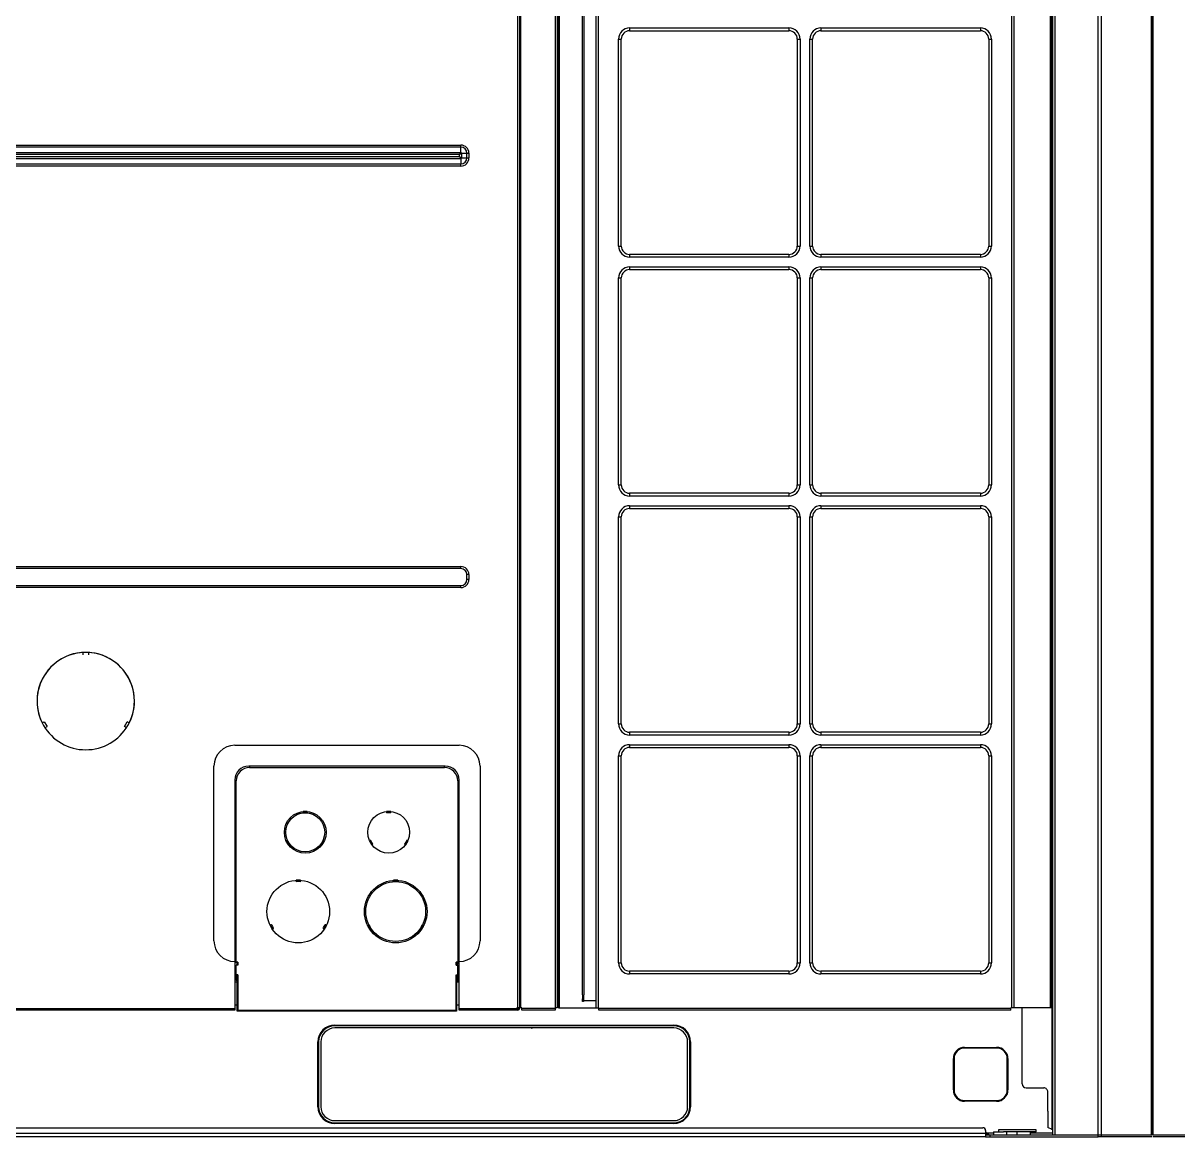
# Model space of a CAD drawing. Header units: millimetres. Extents: x 10547 to 11305, y 9897 to 10391.
# Drawn here: x 11004.69 to 11010.87, y 10150.14 to 10156.11 of the extents above; entities that cross this region are included whole.
import ezdxf

# ---------------------------------------------------------------- set-up
doc = ezdxf.new("R2010")
doc.units = ezdxf.units.MM
doc.layers.add('EHP', color=1, linetype='Continuous')
doc.layers.add('LG-AIRCON', color=240, linetype='Continuous')

# ---------------------------------------------------------------- blocks, each defined once
blk = doc.blocks.new('NEWUXC-1')
at = {"layer": 'LG-AIRCON', "color": 0}
for p, q in [((363.7, 92.7), (363.7, 1724.59)), ((365, 1724.59), (365, 92.7)), ((365.5, 1724.59), (365.5, 92.7)), ((390.7, 92.7), (390.7, 1724.59)), ((393, 92.7), (393, 1724.6)), ((393.5, 1724.6), (393.5, 92.7)), ((420, 92.7), (420, 1724.6)), ((421.3, 1724.6), (421.3, 92.7)), ((718.7, 92.7), (718.7, 1724.6)), ((720, 1724.6), (720, 92.7)), ((746.5, 92.7), (746.5, 1724.6)), ((747, 1724.6), (747, 92.7)), ((748, 1.61), (748, 1724.6)), ((749.5, 1724.6), (749.5, 1.61)), ((392, 1660.27), (392, 92.7)), ((410.05, 102.25), (410.05, 1483.75)), ((411.05, 1483.75), (411.05, 102.25)), ((747.5, 293.2), (747.5, 1432.2)), ((444, 797.2), (558.5, 797.2)), ((444, 797.2), (444, 795.2)), ((558.5, 797.2), (558.5, 795.2)), ((581.5, 797.2), (696, 797.2)), ((581.5, 797.2), (581.5, 795.2)), ((696, 797.2), (696, 795.2)), ((436, 640.4), (436, 789.2)), ((436, 789.2), (438, 789.2)), ((438, 640.4), (438, 789.2)), ((444, 795.2), (558.5, 795.2)), ((564.5, 789.2), (566.5, 789.2)), ((564.5, 789.2), (564.5, 640.4)), ((566.5, 789.2), (566.5, 640.4)), ((573.5, 640.4), (573.5, 789.2)), ((573.5, 789.2), (575.5, 789.2)), ((575.5, 640.4), (575.5, 789.2)), ((581.5, 795.2), (696, 795.2)), ((702, 789.2), (704, 789.2)), ((702, 789.2), (702, 640.4)), ((704, 789.2), (704, 640.4)), ((-322.75, 713), (322.75, 713)), ((322.75, 711.5), (-322.75, 711.5)), ((-322.75, 707.7), (322.75, 707.7)), ((321.75, 706.2), (-321.75, 706.2)), ((321.75, 704.7), (321.75, 706.2)), ((322.75, 711.5), (322.75, 713)), ((322.75, 707.7), (322.75, 711.5)), ((323.25, 707.2), (327.05, 707.2)), ((323.25, 707.2), (323.25, 703.7)), ((327.05, 707.2), (328.55, 707.2)), ((327.05, 703.7), (327.05, 707.2)), ((328.55, 707.2), (328.55, 703.7)), ((322.75, 703.2), (-322.75, 703.2)), ((-322.75, 699.4), (322.75, 699.4)), ((322.75, 697.9), (-322.75, 697.9)), ((-321.75, 704.7), (321.75, 704.7)), ((322.75, 703.2), (322.75, 699.4)), ((322.75, 697.9), (322.75, 699.4)), ((323.25, 703.7), (327.05, 703.7)), ((327.05, 703.7), (328.55, 703.7)), ((436, 640.4), (438, 640.4)), ((564.5, 640.4), (566.5, 640.4)), ((573.5, 640.4), (575.5, 640.4)), ((702, 640.4), (704, 640.4)), ((558.5, 634.4), (444, 634.4)), ((444, 634.4), (444, 632.4)), ((558.5, 632.4), (444, 632.4)), ((558.5, 634.4), (558.5, 632.4)), ((696, 634.4), (581.5, 634.4)), ((581.5, 634.4), (581.5, 632.4)), ((696, 632.4), (581.5, 632.4)), ((696, 634.4), (696, 632.4)), ((444, 625.45), (558.5, 625.45)), ((444, 625.45), (444, 623.45)), ((444, 623.45), (558.5, 623.45)), ((558.5, 625.45), (558.5, 623.45)), ((581.5, 625.45), (696, 625.45)), ((581.5, 625.45), (581.5, 623.45)), ((581.5, 623.45), (696, 623.45)), ((696, 625.45), (696, 623.45)), ((436, 468.65), (436, 617.45)), ((436, 617.45), (438, 617.45)), ((438, 468.65), (438, 617.45)), ((564.5, 617.45), (566.5, 617.45)), ((564.5, 617.45), (564.5, 468.65)), ((566.5, 617.45), (566.5, 468.65)), ((573.5, 468.65), (573.5, 617.45)), ((573.5, 617.45), (575.5, 617.45)), ((575.5, 468.65), (575.5, 617.45)), ((702, 617.45), (704, 617.45)), ((702, 617.45), (702, 468.65)), ((704, 617.45), (704, 468.65)), ((436, 468.65), (438, 468.65)), ((564.5, 468.65), (566.5, 468.65)), ((573.5, 468.65), (575.5, 468.65)), ((702, 468.65), (704, 468.65)), ((444, 462.65), (444, 460.65)), ((558.5, 462.65), (444, 462.65)), ((558.5, 460.65), (444, 460.65)), ((558.5, 462.65), (558.5, 460.65)), ((581.5, 462.65), (581.5, 460.65)), ((696, 462.65), (581.5, 462.65)), ((696, 460.65), (581.5, 460.65)), ((696, 462.65), (696, 460.65)), ((444, 453.7), (558.5, 453.7)), ((444, 453.7), (444, 451.7)), ((444, 451.7), (558.5, 451.7)), ((558.5, 453.7), (558.5, 451.7)), ((581.5, 453.7), (696, 453.7)), ((581.5, 453.7), (581.5, 451.7)), ((581.5, 451.7), (696, 451.7)), ((696, 453.7), (696, 451.7)), ((436, 296.9), (436, 445.7)), ((436, 445.7), (438, 445.7)), ((438, 296.9), (438, 445.7)), ((564.5, 445.7), (566.5, 445.7)), ((564.5, 445.7), (564.5, 296.9)), ((566.5, 445.7), (566.5, 296.9)), ((573.5, 296.9), (573.5, 445.7)), ((573.5, 445.7), (575.5, 445.7)), ((575.5, 296.9), (575.5, 445.7)), ((702, 445.7), (704, 445.7)), ((702, 445.7), (702, 296.9)), ((704, 445.7), (704, 296.9)), ((-322.75, 410), (322.75, 410)), ((322.75, 408.5), (-322.75, 408.5)), ((322.75, 408.5), (322.75, 410)), ((393, 412.2), (392, 412.2)), ((328.55, 404.2), (327.05, 404.2)), ((327.05, 400.7), (327.05, 404.2)), ((328.55, 400.7), (327.05, 400.7)), ((328.55, 404.2), (328.55, 400.7)), ((-322.75, 396.4), (322.75, 396.4)), ((322.75, 394.9), (-322.75, 394.9)), ((322.75, 394.9), (322.75, 396.4)), ((392, 381.2), (393, 381.2)), ((51.25, 348.3), (51.25, 348.7)), ((55.25, 348.3), (55.25, 348.7)), ((51.25, 348.3), (51.25, 346.48)), ((55.25, 348.3), (51.25, 348.3)), ((55.25, 348.24), (55.25, 346.48)), ((21.99, 297.56), (23.44, 298.4)), ((23.44, 298.4), (25.44, 294.93)), ((23.99, 294.1), (25.44, 294.93)), ((81.06, 294.93), (83.06, 298.4)), ((82.51, 294.1), (81.06, 294.93)), ((84.51, 297.56), (83.06, 298.4)), ((393, 293.2), (392, 293.2)), ((436, 296.9), (438, 296.9)), ((444, 290.9), (444, 288.9)), ((558.5, 290.9), (444, 290.9)), ((558.5, 290.9), (558.5, 288.9)), ((564.5, 296.9), (566.5, 296.9)), ((573.5, 296.9), (575.5, 296.9)), ((581.5, 290.9), (581.5, 288.9)), ((696, 290.9), (581.5, 290.9)), ((696, 290.9), (696, 288.9)), ((702, 296.9), (704, 296.9)), ((747, 293.2), (747.5, 293.2)), ((748, 293.2), (747.5, 293.2)), ((747.5, 262.19), (747.5, 293.2)), ((558.5, 288.9), (444, 288.9)), ((696, 288.9), (581.5, 288.9)), ((160.35, 281.5), (321.55, 281.5)), ((436, 125.15), (436, 273.95)), ((436, 273.95), (438, 273.95)), ((438, 125.15), (438, 273.95)), ((444, 281.95), (558.5, 281.95)), ((444, 281.95), (444, 279.95)), ((444, 279.95), (558.5, 279.95)), ((558.5, 281.95), (558.5, 279.95)), ((564.5, 273.95), (566.5, 273.95)), ((564.5, 273.95), (564.5, 125.15)), ((566.5, 273.95), (566.5, 125.15)), ((573.5, 125.15), (573.5, 273.95)), ((573.5, 273.95), (575.5, 273.95)), ((575.5, 125.15), (575.5, 273.95)), ((581.5, 281.95), (696, 281.95)), ((581.5, 281.95), (581.5, 279.95)), ((581.5, 279.95), (696, 279.95)), ((696, 281.95), (696, 279.95)), ((702, 273.95), (704, 273.95)), ((702, 273.95), (702, 125.15)), ((704, 273.95), (704, 125.15)), ((145.35, 141), (145.35, 266.5)), ((311.55, 266.5), (170.35, 266.5)), ((170.95, 266.5), (170.95, 265.5)), ((170.95, 265.5), (310.95, 265.5)), ((310.95, 265.5), (310.95, 266.5)), ((336.55, 266.5), (336.55, 141)), ((392, 262.2), (393, 262.2)), ((747.5, 262.2), (747, 262.2)), ((747.5, 5.22), (747.5, 262.2)), ((747.5, 262.2), (748, 262.2)), ((160.35, 256.5), (160.35, 126)), ((161.35, 255.9), (160.35, 255.9)), ((161.35, 125.5), (161.35, 255.9)), ((320.55, 255.9), (320.55, 125.5)), ((321.55, 255.9), (320.55, 255.9)), ((321.55, 126), (321.55, 256.5)), ((209.45, 232.92), (209.45, 233.92)), ((272.45, 232.92), (272.45, 233.92)), ((197.17, 212.66), (197.31, 212.74)), ((198.83, 210.16), (198.67, 210.06)), ((223.22, 210.06), (223.06, 210.16)), ((224.58, 212.74), (224.72, 212.66)), ((257.31, 212.74), (257.17, 212.66)), ((258.67, 210.06), (258.83, 210.16)), ((283.06, 210.16), (283.22, 210.06)), ((284.72, 212.66), (284.58, 212.74)), ((207.45, 183.45), (207.45, 184.45)), ((274.45, 183.45), (274.45, 184.45)), ((160.35, 126), (160.35, 92.4)), ((160.35, 125.5), (160.55, 125.5)), ((160.55, 125.5), (161.35, 125.5)), ((162.55, 125.5), (161.35, 125.5)), ((162.15, 123.5), (162.15, 125.5)), ((162.55, 125.5), (162.55, 123.5)), ((319.35, 123.5), (319.35, 125.5)), ((320.55, 125.5), (319.35, 125.5)), ((319.75, 125.5), (319.75, 123.5)), ((319.75, 125.4), (321.55, 125.4)), ((321.35, 125.5), (320.55, 125.5)), ((321.55, 125.5), (321.35, 125.5)), ((321.55, 92.4), (321.55, 126)), ((436, 125.15), (438, 125.15)), ((564.5, 125.15), (566.5, 125.15)), ((573.5, 125.15), (575.5, 125.15)), ((702, 125.15), (704, 125.15)), ((162.55, 123.5), (161.35, 123.5)), ((161.35, 116.5), (161.35, 123.5)), ((162.55, 116.5), (161.35, 116.5)), ((161.35, 114.5), (161.35, 116.5)), ((162.15, 90.5), (162.15, 116.5)), ((162.55, 116.5), (162.55, 91)), ((319.35, 123.5), (320.55, 123.5)), ((319.35, 91), (319.35, 116.5)), ((319.35, 116.5), (320.55, 116.5)), ((319.75, 124.4), (321.55, 124.4)), ((319.75, 116.5), (319.75, 90.5)), ((320.55, 116.5), (320.55, 123.5)), ((320.55, 114.5), (320.55, 116.5)), ((320.55, 116.4), (321.55, 116.4)), ((444, 119.15), (444, 117.15)), ((558.5, 119.15), (444, 119.15)), ((558.5, 117.15), (444, 117.15)), ((558.5, 119.15), (558.5, 117.15)), ((581.5, 119.15), (581.5, 117.15)), ((696, 119.15), (581.5, 119.15)), ((696, 117.15), (581.5, 117.15)), ((696, 119.15), (696, 117.15)), ((160.35, 111.4), (162.15, 111.4)), ((162.15, 114.5), (161.35, 114.5)), ((161.35, 112.5), (161.35, 114.5)), ((162.15, 112.5), (161.35, 112.5)), ((319.75, 114.5), (320.55, 114.5)), ((319.75, 112.5), (320.55, 112.5)), ((319.75, 112.4), (321.55, 112.4)), ((319.75, 111.4), (321.55, 111.4)), ((320.55, 112.5), (320.55, 114.5)), ((410.05, 102.25), (410.05, 99.25)), ((410.85, 102.25), (410.85, 99.25)), ((-160.08, 92.4), (160.35, 92.4)), ((160.34, 95), (162.14, 95)), ((160.35, 92.4), (160.35, 91.1)), ((319.74, 95), (321.54, 95)), ((321.55, 92.4), (363, 92.4)), ((321.55, 91.1), (321.55, 92.4)), ((363.7, 92.7), (363, 92.7)), ((363, 92.7), (363, 92.4)), ((363, 91.1), (363, 92.4)), ((363.4, 91.9), (363.4, 91.1)), ((365, 92.7), (363.7, 92.7)), ((365, 92.4), (365, 92.7)), ((365.5, 92.7), (365, 92.7)), ((366.5, 92.7), (365.5, 92.7)), ((366.5, 92.5), (366.5, 92.7)), ((366.5, 92.5), (390.5, 92.5)), ((366.5, 91.2), (366.5, 92.5)), ((390.5, 92.7), (390.5, 92.5)), ((390.7, 92.7), (390.5, 92.7)), ((390.5, 92.5), (390.5, 91.2)), ((392, 92.7), (390.7, 92.7)), ((392, 95), (393, 95)), ((393, 92.7), (393.5, 92.7)), ((393.5, 92.7), (420, 92.7)), ((410.05, 97.25), (410.05, 99.25)), ((410.05, 99.25), (410.85, 99.25)), ((410.85, 97.25), (410.05, 97.25)), ((410.85, 99.25), (410.85, 97.25)), ((420, 97.75), (410.85, 97.75)), ((420, 92.7), (421.3, 92.7)), ((422, 92.7), (421.3, 92.7)), ((422, 92.7), (422, 92.5)), ((422, 92.5), (718, 92.5)), ((422, 91.2), (422, 92.5)), ((718, 92.7), (718, 92.5)), ((718.7, 92.7), (718, 92.7)), ((718, 91.2), (718, 92.5)), ((720, 92.7), (718.7, 92.7)), ((746.5, 92.7), (720, 92.7)), ((726, 38.24), (726, 92.7)), ((747, 92.7), (746.5, 92.7)), ((160.35, 91.1), (-160.08, 91.1)), ((319.75, 90.5), (162.15, 90.5)), ((162.55, 91), (319.35, 91)), ((363, 91.1), (321.55, 91.1)), ((363.4, 91.1), (363.7, 91.1)), ((390.5, 91.2), (366.5, 91.2)), ((718, 91.2), (422, 91.2)), ((232.2, 80.4), (232.2, 79.9)), ((232.2, 80.4), (475.7, 80.4)), ((475.7, 79.9), (232.2, 79.9)), ((475.7, 78.3), (232.2, 78.3)), ((444.37, 78.18), (444.5, 78.3)), ((475.7, 80.4), (475.7, 79.9)), ((220.1, 68.3), (220.6, 68.3)), ((220.1, 21.7), (220.1, 68.3)), ((220.6, 68.3), (220.6, 21.7)), ((222.2, 68.3), (222.2, 21.7)), ((485.7, 21.7), (485.7, 68.3)), ((487.3, 68.3), (487.8, 68.3)), ((487.3, 21.7), (487.3, 68.3)), ((487.8, 68.3), (487.8, 21.7)), ((684.7, 64.35), (684.7, 63.85)), ((684.7, 64.35), (707.7, 64.35)), ((707.7, 63.85), (684.7, 63.85)), ((707.7, 64.35), (707.7, 63.85)), ((676.6, 56.25), (677.1, 56.25)), ((676.6, 33.75), (676.6, 56.25)), ((677.1, 56.25), (677.1, 33.75)), ((715.3, 56.25), (715.8, 56.25)), ((715.3, 33.75), (715.3, 56.25)), ((715.8, 56.25), (715.8, 33.75)), ((676.6, 33.75), (677.1, 33.75)), ((715.3, 33.75), (715.8, 33.75)), ((729, 35.24), (741.51, 35.24)), ((684.7, 26.15), (684.7, 25.65)), ((684.7, 26.15), (707.7, 26.15)), ((707.7, 25.65), (684.7, 25.65)), ((707.7, 26.15), (707.7, 25.65)), ((744.5, 18.59), (744.51, 32.24)), ((220.1, 21.7), (220.6, 21.7)), ((487.3, 21.7), (487.8, 21.7)), ((744.5, 18.59), (744.5, 6.75)), ((232.2, 11.7), (475.7, 11.7)), ((232.2, 10.1), (232.2, 9.6)), ((232.2, 10.1), (475.7, 10.1)), ((475.7, 9.6), (232.2, 9.6)), ((475.7, 10.1), (475.7, 9.6)), ((-819.12, 1.6), (-782.88, 1.6)), ((-699.76, 2.6), (699.76, 2.6)), ((699.76, 0), (-699.76, 0)), ((-697.76, 6.6), (697.76, 6.6)), ((699.76, 4.6), (699.76, 2.6)), ((699.76, 2.6), (699.76, 0)), ((701.8, 1.89), (699.76, 1.89)), ((699.76, 1.6), (702.76, 1.6)), ((699.76, 0), (702.76, 0)), ((705.5, 2.6), (700.85, 2.6)), ((702.76, 1.6), (780.76, 1.6)), ((702.76, 1.6), (702.76, 0)), ((702.76, 0), (780.76, 0)), ((705.5, 3.6), (705.5, 1.6)), ((705.5, 3.6), (712.62, 3.6)), ((709, 5.1), (709, 3.6)), ((736, 5.1), (709, 5.1)), ((736, 3.6), (712.62, 3.6)), ((715, 1.6), (715, 3.6)), ((722.5, 1.6), (722.5, 3.6)), ((732, 1.6), (732, 3.6)), ((748, 2.6), (732, 2.6)), ((736, 3.6), (736, 5.1)), ((747.5, 5.22), (744.5, 6.75)), ((780.76, 1.6), (782.88, 1.6)), ((780.76, 0), (780.76, 1.6)), ((782.88, 0), (780.76, 0)), ((782.88, 1.6), (819.12, 1.6)), ((782.88, 1.6), (782.88, 0)), ((819.12, 0), (782.88, 0)), ((-782.88, 0), (-819.12, 0))]:
    blk.add_line(p, q, dxfattribs=at)
for points in [[(-820, 1.2), (-820, 35.65), (-820, 70.1), (-820, 104.56), (-820, 139.01), (-820, 173.46), (-820, 207.91), (-820, 242.36), (-820, 276.81), (-820, 311.27), (-820, 345.72), (-820, 380.17), (-820, 414.62), (-820, 449.07), (-820, 483.52), (-820, 517.98), (-820, 552.43), (-820, 586.88), (-820, 621.33), (-820, 655.78), (-820, 690.24), (-820, 724.69), (-820, 759.14), (-820, 793.59), (-820, 828.04)], [(-819.12, 828.54), (-819.12, 794.07), (-819.12, 759.59), (-819.12, 725.12), (-819.12, 690.65), (-819.12, 656.18), (-819.12, 621.7), (-819.12, 587.23), (-819.12, 552.76), (-819.12, 518.29), (-819.12, 483.81), (-819.12, 449.34), (-819.12, 414.87), (-819.12, 380.4), (-819.12, 345.92), (-819.12, 311.45), (-819.12, 276.98), (-819.12, 242.51), (-819.12, 208.03), (-819.12, 173.56), (-819.12, 139.09), (-819.12, 104.62), (-819.12, 70.14), (-819.12, 35.67), (-819.12, 1.2)], [(780.73, 1.2), (780.73, 35.66), (780.73, 70.12), (780.73, 104.58), (780.73, 139.04), (780.73, 173.49), (780.73, 207.95), (780.73, 242.41), (780.73, 276.87), (780.73, 311.33), (780.73, 345.79), (780.73, 380.25), (780.73, 414.71), (780.73, 449.16), (780.73, 483.62), (780.73, 518.08), (780.73, 552.54), (780.73, 587), (780.73, 621.46), (780.73, 655.92), (780.73, 690.38), (780.73, 724.83), (780.73, 759.29), (780.73, 793.75), (780.73, 828.21)], [(782.85, 828.54), (782.85, 794.07), (782.85, 759.59), (782.85, 725.12), (782.85, 690.65), (782.85, 656.18), (782.85, 621.7), (782.85, 587.23), (782.85, 552.76), (782.85, 518.29), (782.85, 483.81), (782.85, 449.34), (782.85, 414.87), (782.85, 380.4), (782.85, 345.92), (782.85, 311.45), (782.85, 276.98), (782.85, 242.51), (782.85, 208.03), (782.85, 173.56), (782.85, 139.09), (782.85, 104.62), (782.85, 70.14), (782.85, 35.67), (782.85, 1.2)], [(819.12, 1.2), (819.12, 35.67), (819.12, 70.14), (819.12, 104.62), (819.12, 139.09), (819.12, 173.56), (819.12, 208.03), (819.12, 242.51), (819.12, 276.98), (819.12, 311.45), (819.12, 345.92), (819.12, 380.4), (819.12, 414.87), (819.12, 449.34), (819.12, 483.81), (819.12, 518.29), (819.12, 552.76), (819.12, 587.23), (819.12, 621.7), (819.12, 656.18), (819.12, 690.65), (819.12, 725.12), (819.12, 759.59), (819.12, 794.07), (819.12, 828.54)], [(820, 828.16), (820, 793.7), (820, 759.25), (820, 724.79), (820, 690.33), (820, 655.88), (820, 621.42), (820, 586.96), (820, 552.51), (820, 518.05), (820, 483.59), (820, 449.14), (820, 414.68), (820, 380.22), (820, 345.77), (820, 311.31), (820, 276.85), (820, 242.4), (820, 207.94), (820, 173.48), (820, 139.03), (820, 104.57), (820, 70.11), (820, 35.66), (820, 1.2)], [(321.75, 706.2), (321.78, 706.23), (321.8, 706.26), (321.83, 706.29), (321.85, 706.31), (321.88, 706.34), (321.9, 706.37), (321.93, 706.4), (321.95, 706.43), (321.98, 706.45), (322, 706.48), (322.03, 706.51), (322.05, 706.54), (322.08, 706.57), (322.1, 706.6), (322.13, 706.62), (322.15, 706.65), (322.18, 706.68), (322.2, 706.71), (322.22, 706.74), (322.25, 706.77), (322.27, 706.8), (322.3, 706.82), (322.32, 706.85), (322.34, 706.88), (322.37, 706.91), (322.39, 706.94), (322.41, 706.97), (322.43, 707), (322.46, 707.03), (322.48, 707.06), (322.5, 707.09), (322.52, 707.12), (322.54, 707.15), (322.56, 707.18), (322.58, 707.21), (322.59, 707.24), (322.61, 707.28), (322.63, 707.31), (322.64, 707.34), (322.66, 707.37), (322.67, 707.4), (322.68, 707.44), (322.7, 707.47), (322.71, 707.5), (322.72, 707.54), (322.73, 707.57), (322.73, 707.6), (322.74, 707.63), (322.75, 707.67), (322.75, 707.7)], [(321.75, 706.2), (321.78, 706.23), (321.81, 706.25), (321.83, 706.28), (321.86, 706.3), (321.89, 706.33), (321.92, 706.35), (321.95, 706.38), (321.98, 706.4), (322, 706.43), (322.03, 706.45), (322.06, 706.48), (322.09, 706.5), (322.12, 706.53), (322.15, 706.55), (322.17, 706.58), (322.2, 706.6), (322.23, 706.63), (322.26, 706.65), (322.29, 706.67), (322.32, 706.7), (322.35, 706.72), (322.37, 706.75), (322.4, 706.77), (322.43, 706.79), (322.46, 706.82), (322.49, 706.84), (322.52, 706.86), (322.55, 706.89), (322.58, 706.91), (322.61, 706.93), (322.64, 706.95), (322.67, 706.97), (322.7, 706.99), (322.73, 707.01), (322.76, 707.03), (322.8, 707.04), (322.83, 707.06), (322.86, 707.08), (322.89, 707.09), (322.92, 707.11), (322.95, 707.12), (322.98, 707.13), (323.01, 707.14), (323.04, 707.15), (323.07, 707.16), (323.11, 707.17), (323.14, 707.18), (323.18, 707.19), (323.21, 707.19), (323.25, 707.2)], [(322.75, 707.7), (322.76, 707.69), (322.77, 707.68), (322.78, 707.68), (322.79, 707.67), (322.8, 707.66), (322.82, 707.65), (322.83, 707.64), (322.84, 707.63), (322.85, 707.62), (322.86, 707.61), (322.87, 707.61), (322.88, 707.6), (322.89, 707.59), (322.9, 707.58), (322.91, 707.57), (322.92, 707.56), (322.94, 707.55), (322.95, 707.54), (322.96, 707.53), (322.97, 707.52), (322.98, 707.51), (322.99, 707.5), (323, 707.49), (323.01, 707.48), (323.02, 707.47), (323.03, 707.46), (323.04, 707.45), (323.05, 707.44), (323.06, 707.43), (323.07, 707.42), (323.08, 707.41), (323.09, 707.4), (323.1, 707.39), (323.11, 707.37), (323.12, 707.36), (323.13, 707.35), (323.14, 707.34), (323.15, 707.33), (323.16, 707.32), (323.16, 707.31), (323.17, 707.3), (323.18, 707.29), (323.19, 707.28), (323.2, 707.27), (323.21, 707.26), (323.22, 707.24), (323.23, 707.23), (323.23, 707.22), (323.24, 707.21), (323.25, 707.2)], [(322.75, 703.2), (322.75, 703.23), (322.74, 703.27), (322.73, 703.3), (322.73, 703.33), (322.72, 703.36), (322.71, 703.4), (322.7, 703.43), (322.68, 703.46), (322.67, 703.5), (322.66, 703.53), (322.64, 703.56), (322.63, 703.59), (322.61, 703.62), (322.59, 703.66), (322.58, 703.69), (322.56, 703.72), (322.54, 703.75), (322.52, 703.78), (322.5, 703.81), (322.48, 703.84), (322.46, 703.87), (322.43, 703.9), (322.41, 703.93), (322.39, 703.96), (322.37, 703.99), (322.34, 704.02), (322.32, 704.05), (322.3, 704.08), (322.27, 704.1), (322.25, 704.13), (322.22, 704.16), (322.2, 704.19), (322.18, 704.22), (322.15, 704.25), (322.13, 704.28), (322.1, 704.3), (322.08, 704.33), (322.05, 704.36), (322.03, 704.39), (322, 704.42), (321.98, 704.45), (321.95, 704.47), (321.93, 704.5), (321.9, 704.53), (321.88, 704.56), (321.85, 704.59), (321.83, 704.62), (321.8, 704.64), (321.78, 704.67), (321.75, 704.7)], [(323.25, 703.7), (323.21, 703.71), (323.18, 703.71), (323.14, 703.72), (323.11, 703.73), (323.07, 703.74), (323.04, 703.75), (323.01, 703.76), (322.98, 703.77), (322.95, 703.78), (322.92, 703.79), (322.89, 703.81), (322.86, 703.82), (322.83, 703.84), (322.8, 703.86), (322.76, 703.87), (322.73, 703.89), (322.7, 703.91), (322.67, 703.93), (322.64, 703.95), (322.61, 703.97), (322.58, 703.99), (322.55, 704.01), (322.52, 704.04), (322.49, 704.06), (322.46, 704.08), (322.43, 704.11), (322.4, 704.13), (322.37, 704.15), (322.35, 704.18), (322.32, 704.2), (322.29, 704.23), (322.26, 704.25), (322.23, 704.27), (322.2, 704.3), (322.17, 704.32), (322.15, 704.35), (322.12, 704.37), (322.09, 704.4), (322.06, 704.42), (322.03, 704.45), (322, 704.47), (321.98, 704.5), (321.95, 704.52), (321.92, 704.55), (321.89, 704.57), (321.86, 704.6), (321.83, 704.62), (321.81, 704.65), (321.78, 704.68), (321.75, 704.7)], [(323.25, 703.7), (323.24, 703.69), (323.23, 703.68), (323.23, 703.67), (323.22, 703.66), (323.21, 703.65), (323.2, 703.63), (323.19, 703.62), (323.18, 703.61), (323.17, 703.6), (323.16, 703.59), (323.16, 703.58), (323.15, 703.57), (323.14, 703.56), (323.13, 703.55), (323.12, 703.54), (323.11, 703.53), (323.1, 703.51), (323.09, 703.5), (323.08, 703.49), (323.07, 703.48), (323.06, 703.47), (323.05, 703.46), (323.04, 703.45), (323.03, 703.44), (323.02, 703.43), (323.01, 703.42), (323, 703.41), (322.99, 703.4), (322.98, 703.39), (322.97, 703.38), (322.96, 703.37), (322.95, 703.36), (322.94, 703.35), (322.92, 703.34), (322.91, 703.33), (322.9, 703.32), (322.89, 703.31), (322.88, 703.3), (322.87, 703.29), (322.86, 703.29), (322.85, 703.28), (322.84, 703.27), (322.83, 703.26), (322.82, 703.25), (322.8, 703.24), (322.79, 703.23), (322.78, 703.23), (322.77, 703.22), (322.76, 703.21), (322.75, 703.2)], [(212.45, 233.92), (212.45, 233.9), (212.45, 233.88), (212.45, 233.86), (212.45, 233.84), (212.45, 233.82), (212.45, 233.8), (212.45, 233.78), (212.45, 233.76), (212.45, 233.74), (212.45, 233.72), (212.45, 233.7), (212.45, 233.68), (212.45, 233.66), (212.45, 233.64), (212.45, 233.62), (212.45, 233.6), (212.45, 233.58), (212.45, 233.56), (212.45, 233.54), (212.45, 233.52), (212.45, 233.5), (212.45, 233.48), (212.45, 233.46), (212.45, 233.44), (212.45, 233.42), (212.45, 233.4), (212.45, 233.38), (212.45, 233.36), (212.45, 233.34), (212.45, 233.32), (212.45, 233.3), (212.45, 233.28), (212.45, 233.26), (212.45, 233.24), (212.45, 233.22), (212.45, 233.2), (212.45, 233.18), (212.45, 233.16), (212.45, 233.14), (212.45, 233.12), (212.45, 233.1), (212.45, 233.08), (212.45, 233.06), (212.45, 233.04), (212.45, 233.02), (212.45, 233), (212.45, 232.98), (212.45, 232.96), (212.45, 232.94), (212.45, 232.92)], [(269.45, 233.92), (269.45, 233.9), (269.45, 233.88), (269.45, 233.86), (269.45, 233.84), (269.45, 233.82), (269.45, 233.8), (269.45, 233.78), (269.45, 233.76), (269.45, 233.74), (269.45, 233.72), (269.45, 233.7), (269.45, 233.68), (269.45, 233.66), (269.45, 233.64), (269.45, 233.62), (269.45, 233.6), (269.45, 233.58), (269.45, 233.56), (269.45, 233.54), (269.45, 233.52), (269.45, 233.5), (269.45, 233.48), (269.45, 233.46), (269.45, 233.44), (269.45, 233.42), (269.45, 233.4), (269.45, 233.38), (269.45, 233.36), (269.45, 233.34), (269.45, 233.32), (269.45, 233.3), (269.45, 233.28), (269.45, 233.26), (269.45, 233.24), (269.45, 233.22), (269.45, 233.2), (269.45, 233.18), (269.45, 233.16), (269.45, 233.14), (269.45, 233.12), (269.45, 233.1), (269.45, 233.08), (269.45, 233.06), (269.45, 233.04), (269.45, 233.02), (269.45, 233), (269.45, 232.98), (269.45, 232.96), (269.45, 232.94), (269.45, 232.92)], [(197.31, 212.74), (197.33, 212.75), (197.34, 212.76), (197.36, 212.77), (197.37, 212.78), (197.39, 212.79), (197.4, 212.79), (197.42, 212.8), (197.43, 212.81), (197.44, 212.82), (197.46, 212.83), (197.47, 212.84), (197.49, 212.84), (197.5, 212.85), (197.52, 212.86), (197.53, 212.87), (197.55, 212.88), (197.56, 212.89), (197.58, 212.89), (197.59, 212.9), (197.6, 212.91), (197.62, 212.92), (197.63, 212.93), (197.65, 212.94), (197.66, 212.95), (197.68, 212.95), (197.69, 212.96), (197.71, 212.97), (197.72, 212.98), (197.74, 212.99), (197.75, 213), (197.76, 213), (197.78, 213.01), (197.79, 213.02), (197.81, 213.03), (197.82, 213.04), (197.84, 213.05), (197.85, 213.05), (197.87, 213.06), (197.88, 213.07), (197.9, 213.08), (197.91, 213.09), (197.92, 213.1), (197.94, 213.1), (197.95, 213.11), (197.97, 213.12), (197.98, 213.13), (198, 213.14), (198.01, 213.15), (198.03, 213.16), (198.04, 213.16)], [(198.04, 213.16), (198.07, 213.11), (198.09, 213.05), (198.11, 213), (198.14, 212.94), (198.17, 212.89), (198.19, 212.83), (198.22, 212.78), (198.24, 212.73), (198.27, 212.67), (198.3, 212.62), (198.32, 212.56), (198.35, 212.51), (198.38, 212.46), (198.4, 212.4), (198.43, 212.35), (198.46, 212.3), (198.49, 212.24), (198.52, 212.19), (198.54, 212.14), (198.57, 212.09), (198.6, 212.03), (198.63, 211.98), (198.66, 211.93), (198.69, 211.88), (198.72, 211.82), (198.75, 211.77), (198.78, 211.72), (198.81, 211.67), (198.84, 211.62), (198.87, 211.57), (198.9, 211.51), (198.94, 211.46), (198.97, 211.41), (199, 211.36), (199.03, 211.31), (199.06, 211.26), (199.1, 211.21), (199.13, 211.16), (199.16, 211.11), (199.2, 211.06), (199.23, 211.01), (199.26, 210.96), (199.3, 210.91), (199.33, 210.86), (199.37, 210.81), (199.4, 210.76), (199.43, 210.71), (199.47, 210.66), (199.51, 210.61), (199.54, 210.57)], [(199.54, 210.57), (199.53, 210.56), (199.51, 210.55), (199.5, 210.54), (199.48, 210.53), (199.47, 210.52), (199.46, 210.52), (199.44, 210.51), (199.43, 210.5), (199.41, 210.49), (199.4, 210.48), (199.38, 210.48), (199.37, 210.47), (199.36, 210.46), (199.34, 210.45), (199.33, 210.44), (199.31, 210.43), (199.3, 210.43), (199.29, 210.42), (199.27, 210.41), (199.26, 210.4), (199.24, 210.39), (199.23, 210.39), (199.21, 210.38), (199.2, 210.37), (199.19, 210.36), (199.17, 210.35), (199.16, 210.34), (199.14, 210.34), (199.13, 210.33), (199.11, 210.32), (199.1, 210.31), (199.09, 210.3), (199.07, 210.3), (199.06, 210.29), (199.04, 210.28), (199.03, 210.27), (199.02, 210.26), (199, 210.25), (198.99, 210.25), (198.97, 210.24), (198.96, 210.23), (198.94, 210.22), (198.93, 210.21), (198.92, 210.21), (198.9, 210.2), (198.89, 210.19), (198.87, 210.18), (198.86, 210.17), (198.85, 210.16), (198.83, 210.16)], [(222.35, 210.57), (222.39, 210.61), (222.42, 210.66), (222.46, 210.71), (222.49, 210.76), (222.53, 210.81), (222.56, 210.86), (222.6, 210.91), (222.63, 210.96), (222.66, 211.01), (222.7, 211.06), (222.73, 211.11), (222.76, 211.16), (222.8, 211.21), (222.83, 211.26), (222.86, 211.31), (222.89, 211.36), (222.93, 211.41), (222.96, 211.46), (222.99, 211.51), (223.02, 211.57), (223.05, 211.62), (223.08, 211.67), (223.11, 211.72), (223.14, 211.77), (223.17, 211.82), (223.2, 211.88), (223.23, 211.93), (223.26, 211.98), (223.29, 212.03), (223.32, 212.09), (223.35, 212.14), (223.38, 212.19), (223.41, 212.24), (223.43, 212.3), (223.46, 212.35), (223.49, 212.4), (223.52, 212.46), (223.54, 212.51), (223.57, 212.56), (223.6, 212.62), (223.62, 212.67), (223.65, 212.73), (223.68, 212.78), (223.7, 212.83), (223.73, 212.89), (223.75, 212.94), (223.78, 213), (223.8, 213.05), (223.83, 213.11), (223.85, 213.16)], [(223.06, 210.16), (223.05, 210.16), (223.03, 210.17), (223.02, 210.18), (223.01, 210.19), (222.99, 210.2), (222.98, 210.21), (222.96, 210.21), (222.95, 210.22), (222.93, 210.23), (222.92, 210.24), (222.91, 210.25), (222.89, 210.25), (222.88, 210.26), (222.86, 210.27), (222.85, 210.28), (222.84, 210.29), (222.82, 210.3), (222.81, 210.3), (222.79, 210.31), (222.78, 210.32), (222.76, 210.33), (222.75, 210.34), (222.74, 210.34), (222.72, 210.35), (222.71, 210.36), (222.69, 210.37), (222.68, 210.38), (222.66, 210.39), (222.65, 210.39), (222.64, 210.4), (222.62, 210.41), (222.61, 210.42), (222.59, 210.43), (222.58, 210.43), (222.57, 210.44), (222.55, 210.45), (222.54, 210.46), (222.52, 210.47), (222.51, 210.48), (222.49, 210.48), (222.48, 210.49), (222.47, 210.5), (222.45, 210.51), (222.44, 210.52), (222.42, 210.52), (222.41, 210.53), (222.4, 210.54), (222.38, 210.55), (222.37, 210.56), (222.35, 210.57)], [(223.85, 213.16), (223.87, 213.16), (223.88, 213.15), (223.9, 213.14), (223.91, 213.13), (223.93, 213.12), (223.94, 213.11), (223.95, 213.1), (223.97, 213.1), (223.98, 213.09), (224, 213.08), (224.01, 213.07), (224.03, 213.06), (224.04, 213.05), (224.06, 213.05), (224.07, 213.04), (224.09, 213.03), (224.1, 213.02), (224.11, 213.01), (224.13, 213), (224.14, 213), (224.16, 212.99), (224.17, 212.98), (224.19, 212.97), (224.2, 212.96), (224.22, 212.95), (224.23, 212.95), (224.25, 212.94), (224.26, 212.93), (224.27, 212.92), (224.29, 212.91), (224.3, 212.9), (224.32, 212.89), (224.33, 212.89), (224.35, 212.88), (224.36, 212.87), (224.38, 212.86), (224.39, 212.85), (224.41, 212.84), (224.42, 212.84), (224.43, 212.83), (224.45, 212.82), (224.46, 212.81), (224.48, 212.8), (224.49, 212.79), (224.51, 212.79), (224.52, 212.78), (224.54, 212.77), (224.55, 212.76), (224.57, 212.75), (224.58, 212.74)], [(258.04, 213.16), (258.03, 213.16), (258.01, 213.15), (258, 213.14), (257.98, 213.13), (257.97, 213.12), (257.95, 213.11), (257.94, 213.1), (257.92, 213.1), (257.91, 213.09), (257.9, 213.08), (257.88, 213.07), (257.87, 213.06), (257.85, 213.05), (257.84, 213.05), (257.82, 213.04), (257.81, 213.03), (257.79, 213.02), (257.78, 213.01), (257.76, 213), (257.75, 213), (257.74, 212.99), (257.72, 212.98), (257.71, 212.97), (257.69, 212.96), (257.68, 212.95), (257.66, 212.95), (257.65, 212.94), (257.63, 212.93), (257.62, 212.92), (257.6, 212.91), (257.59, 212.9), (257.58, 212.89), (257.56, 212.89), (257.55, 212.88), (257.53, 212.87), (257.52, 212.86), (257.5, 212.85), (257.49, 212.84), (257.47, 212.84), (257.46, 212.83), (257.44, 212.82), (257.43, 212.81), (257.42, 212.8), (257.4, 212.79), (257.39, 212.79), (257.37, 212.78), (257.36, 212.77), (257.34, 212.76), (257.33, 212.75), (257.31, 212.74)], [(259.54, 210.57), (259.51, 210.61), (259.47, 210.66), (259.43, 210.71), (259.4, 210.76), (259.37, 210.81), (259.33, 210.86), (259.3, 210.91), (259.26, 210.96), (259.23, 211.01), (259.2, 211.06), (259.16, 211.11), (259.13, 211.16), (259.1, 211.21), (259.06, 211.26), (259.03, 211.31), (259, 211.36), (258.97, 211.41), (258.94, 211.46), (258.9, 211.51), (258.87, 211.57), (258.84, 211.62), (258.81, 211.67), (258.78, 211.72), (258.75, 211.77), (258.72, 211.82), (258.69, 211.88), (258.66, 211.93), (258.63, 211.98), (258.6, 212.03), (258.57, 212.09), (258.54, 212.14), (258.52, 212.19), (258.49, 212.24), (258.46, 212.3), (258.43, 212.35), (258.4, 212.4), (258.38, 212.46), (258.35, 212.51), (258.32, 212.56), (258.3, 212.62), (258.27, 212.67), (258.24, 212.73), (258.22, 212.78), (258.19, 212.83), (258.17, 212.89), (258.14, 212.94), (258.11, 213), (258.09, 213.05), (258.07, 213.11), (258.04, 213.16)], [(258.83, 210.16), (258.85, 210.16), (258.86, 210.17), (258.87, 210.18), (258.89, 210.19), (258.9, 210.2), (258.92, 210.21), (258.93, 210.21), (258.94, 210.22), (258.96, 210.23), (258.97, 210.24), (258.99, 210.25), (259, 210.25), (259.02, 210.26), (259.03, 210.27), (259.04, 210.28), (259.06, 210.29), (259.07, 210.3), (259.09, 210.3), (259.1, 210.31), (259.11, 210.32), (259.13, 210.33), (259.14, 210.34), (259.16, 210.34), (259.17, 210.35), (259.19, 210.36), (259.2, 210.37), (259.21, 210.38), (259.23, 210.39), (259.24, 210.39), (259.26, 210.4), (259.27, 210.41), (259.29, 210.42), (259.3, 210.43), (259.31, 210.43), (259.33, 210.44), (259.34, 210.45), (259.36, 210.46), (259.37, 210.47), (259.38, 210.48), (259.4, 210.48), (259.41, 210.49), (259.43, 210.5), (259.44, 210.51), (259.46, 210.52), (259.47, 210.52), (259.48, 210.53), (259.5, 210.54), (259.51, 210.55), (259.53, 210.56), (259.54, 210.57)], [(283.85, 213.16), (283.83, 213.11), (283.8, 213.05), (283.78, 213), (283.75, 212.94), (283.73, 212.89), (283.7, 212.83), (283.68, 212.78), (283.65, 212.73), (283.62, 212.67), (283.6, 212.62), (283.57, 212.56), (283.54, 212.51), (283.52, 212.46), (283.49, 212.4), (283.46, 212.35), (283.43, 212.3), (283.41, 212.24), (283.38, 212.19), (283.35, 212.14), (283.32, 212.09), (283.29, 212.03), (283.26, 211.98), (283.23, 211.93), (283.2, 211.88), (283.17, 211.82), (283.14, 211.77), (283.11, 211.72), (283.08, 211.67), (283.05, 211.62), (283.02, 211.57), (282.99, 211.51), (282.96, 211.46), (282.93, 211.41), (282.89, 211.36), (282.86, 211.31), (282.83, 211.26), (282.8, 211.21), (282.76, 211.16), (282.73, 211.11), (282.7, 211.06), (282.66, 211.01), (282.63, 210.96), (282.6, 210.91), (282.56, 210.86), (282.53, 210.81), (282.49, 210.76), (282.46, 210.71), (282.42, 210.66), (282.39, 210.61), (282.35, 210.57)], [(282.35, 210.57), (282.37, 210.56), (282.38, 210.55), (282.4, 210.54), (282.41, 210.53), (282.42, 210.52), (282.44, 210.52), (282.45, 210.51), (282.47, 210.5), (282.48, 210.49), (282.49, 210.48), (282.51, 210.48), (282.52, 210.47), (282.54, 210.46), (282.55, 210.45), (282.57, 210.44), (282.58, 210.43), (282.59, 210.43), (282.61, 210.42), (282.62, 210.41), (282.64, 210.4), (282.65, 210.39), (282.66, 210.39), (282.68, 210.38), (282.69, 210.37), (282.71, 210.36), (282.72, 210.35), (282.74, 210.34), (282.75, 210.34), (282.76, 210.33), (282.78, 210.32), (282.79, 210.31), (282.81, 210.3), (282.82, 210.3), (282.84, 210.29), (282.85, 210.28), (282.86, 210.27), (282.88, 210.26), (282.89, 210.25), (282.91, 210.25), (282.92, 210.24), (282.93, 210.23), (282.95, 210.22), (282.96, 210.21), (282.98, 210.21), (282.99, 210.2), (283.01, 210.19), (283.02, 210.18), (283.03, 210.17), (283.05, 210.16), (283.06, 210.16)], [(284.58, 212.74), (284.57, 212.75), (284.55, 212.76), (284.54, 212.77), (284.52, 212.78), (284.51, 212.79), (284.49, 212.79), (284.48, 212.8), (284.46, 212.81), (284.45, 212.82), (284.43, 212.83), (284.42, 212.84), (284.41, 212.84), (284.39, 212.85), (284.38, 212.86), (284.36, 212.87), (284.35, 212.88), (284.33, 212.89), (284.32, 212.89), (284.3, 212.9), (284.29, 212.91), (284.27, 212.92), (284.26, 212.93), (284.25, 212.94), (284.23, 212.95), (284.22, 212.95), (284.2, 212.96), (284.19, 212.97), (284.17, 212.98), (284.16, 212.99), (284.14, 213), (284.13, 213), (284.11, 213.01), (284.1, 213.02), (284.09, 213.03), (284.07, 213.04), (284.06, 213.05), (284.04, 213.05), (284.03, 213.06), (284.01, 213.07), (284, 213.08), (283.98, 213.09), (283.97, 213.1), (283.95, 213.1), (283.94, 213.11), (283.93, 213.12), (283.91, 213.13), (283.9, 213.14), (283.88, 213.15), (283.87, 213.16), (283.85, 213.16)], [(204.45, 184.45), (204.45, 184.43), (204.45, 184.41), (204.45, 184.39), (204.45, 184.37), (204.45, 184.35), (204.45, 184.33), (204.45, 184.31), (204.45, 184.29), (204.45, 184.27), (204.45, 184.25), (204.45, 184.23), (204.45, 184.21), (204.45, 184.19), (204.45, 184.17), (204.45, 184.15), (204.45, 184.13), (204.45, 184.11), (204.45, 184.09), (204.45, 184.07), (204.45, 184.05), (204.45, 184.03), (204.45, 184.01), (204.45, 183.99), (204.45, 183.97), (204.45, 183.95), (204.45, 183.93), (204.45, 183.91), (204.45, 183.89), (204.45, 183.87), (204.45, 183.85), (204.45, 183.83), (204.45, 183.81), (204.45, 183.79), (204.45, 183.77), (204.45, 183.75), (204.45, 183.73), (204.45, 183.71), (204.45, 183.69), (204.45, 183.67), (204.45, 183.65), (204.45, 183.63), (204.45, 183.61), (204.45, 183.59), (204.45, 183.57), (204.45, 183.55), (204.45, 183.53), (204.45, 183.51), (204.45, 183.49), (204.45, 183.47), (204.45, 183.45)], [(277.45, 184.45), (277.45, 184.43), (277.45, 184.41), (277.45, 184.39), (277.45, 184.37), (277.45, 184.35), (277.45, 184.33), (277.45, 184.31), (277.45, 184.29), (277.45, 184.27), (277.45, 184.25), (277.45, 184.23), (277.45, 184.21), (277.45, 184.19), (277.45, 184.17), (277.45, 184.15), (277.45, 184.13), (277.45, 184.11), (277.45, 184.09), (277.45, 184.07), (277.45, 184.05), (277.45, 184.03), (277.45, 184.01), (277.45, 183.99), (277.45, 183.97), (277.45, 183.95), (277.45, 183.93), (277.45, 183.91), (277.45, 183.89), (277.45, 183.87), (277.45, 183.85), (277.45, 183.83), (277.45, 183.81), (277.45, 183.79), (277.45, 183.77), (277.45, 183.75), (277.45, 183.73), (277.45, 183.71), (277.45, 183.69), (277.45, 183.67), (277.45, 183.65), (277.45, 183.63), (277.45, 183.61), (277.45, 183.59), (277.45, 183.57), (277.45, 183.55), (277.45, 183.53), (277.45, 183.51), (277.45, 183.49), (277.45, 183.47), (277.45, 183.45)], [(186.62, 152.58), (186.61, 152.57), (186.59, 152.56), (186.57, 152.55), (186.55, 152.54), (186.54, 152.53), (186.52, 152.52), (186.5, 152.51), (186.48, 152.5), (186.47, 152.49), (186.45, 152.48), (186.43, 152.46), (186.41, 152.45), (186.4, 152.44), (186.38, 152.43), (186.36, 152.42), (186.34, 152.41), (186.33, 152.4), (186.31, 152.39), (186.29, 152.38), (186.28, 152.37), (186.26, 152.36), (186.24, 152.35), (186.22, 152.34), (186.21, 152.33), (186.19, 152.32), (186.17, 152.31), (186.15, 152.3), (186.14, 152.29), (186.12, 152.28), (186.1, 152.27), (186.08, 152.26), (186.07, 152.25), (186.05, 152.24), (186.03, 152.23), (186.01, 152.22), (186, 152.21), (185.98, 152.2), (185.96, 152.19), (185.95, 152.18), (185.93, 152.17), (185.91, 152.16), (185.89, 152.15), (185.88, 152.14), (185.86, 152.13), (185.84, 152.12), (185.82, 152.11), (185.81, 152.1), (185.79, 152.09), (185.77, 152.08), (185.75, 152.07)], [(187.25, 149.48), (187.27, 149.49), (187.29, 149.5), (187.31, 149.51), (187.32, 149.52), (187.34, 149.53), (187.36, 149.54), (187.38, 149.55), (187.39, 149.56), (187.41, 149.57), (187.43, 149.58), (187.45, 149.59), (187.46, 149.6), (187.48, 149.61), (187.5, 149.62), (187.51, 149.63), (187.53, 149.64), (187.55, 149.65), (187.57, 149.66), (187.58, 149.67), (187.6, 149.68), (187.62, 149.69), (187.64, 149.7), (187.65, 149.71), (187.67, 149.72), (187.69, 149.73), (187.71, 149.74), (187.72, 149.75), (187.74, 149.76), (187.76, 149.77), (187.78, 149.78), (187.79, 149.79), (187.81, 149.8), (187.83, 149.81), (187.84, 149.82), (187.86, 149.83), (187.88, 149.84), (187.9, 149.85), (187.91, 149.86), (187.93, 149.87), (187.95, 149.88), (187.97, 149.89), (187.98, 149.9), (188, 149.91), (188.02, 149.92), (188.04, 149.93), (188.05, 149.94), (188.07, 149.95), (188.09, 149.96), (188.11, 149.97), (188.12, 149.98)], [(223.77, 149.98), (223.79, 149.97), (223.81, 149.96), (223.82, 149.95), (223.84, 149.94), (223.86, 149.93), (223.87, 149.92), (223.89, 149.91), (223.91, 149.9), (223.93, 149.89), (223.94, 149.88), (223.96, 149.87), (223.98, 149.86), (224, 149.85), (224.01, 149.84), (224.03, 149.83), (224.05, 149.82), (224.07, 149.81), (224.08, 149.8), (224.1, 149.79), (224.12, 149.78), (224.14, 149.77), (224.15, 149.76), (224.17, 149.75), (224.19, 149.74), (224.2, 149.73), (224.22, 149.72), (224.24, 149.71), (224.26, 149.7), (224.27, 149.69), (224.29, 149.68), (224.31, 149.67), (224.33, 149.66), (224.34, 149.65), (224.36, 149.64), (224.38, 149.63), (224.4, 149.62), (224.41, 149.61), (224.43, 149.6), (224.45, 149.59), (224.47, 149.58), (224.48, 149.57), (224.5, 149.56), (224.52, 149.55), (224.53, 149.54), (224.55, 149.53), (224.57, 149.52), (224.59, 149.51), (224.6, 149.5), (224.62, 149.49), (224.64, 149.48)], [(226.14, 152.07), (226.12, 152.08), (226.1, 152.09), (226.09, 152.1), (226.07, 152.11), (226.05, 152.12), (226.03, 152.13), (226.02, 152.14), (226, 152.15), (225.98, 152.16), (225.97, 152.17), (225.95, 152.18), (225.93, 152.19), (225.91, 152.2), (225.9, 152.21), (225.88, 152.22), (225.86, 152.23), (225.84, 152.24), (225.83, 152.25), (225.81, 152.26), (225.79, 152.27), (225.77, 152.28), (225.76, 152.29), (225.74, 152.3), (225.72, 152.31), (225.7, 152.32), (225.69, 152.33), (225.67, 152.34), (225.65, 152.35), (225.64, 152.36), (225.62, 152.37), (225.6, 152.38), (225.58, 152.39), (225.57, 152.4), (225.55, 152.41), (225.53, 152.42), (225.51, 152.43), (225.5, 152.44), (225.48, 152.45), (225.46, 152.46), (225.44, 152.48), (225.43, 152.49), (225.41, 152.5), (225.39, 152.51), (225.37, 152.52), (225.36, 152.53), (225.34, 152.54), (225.32, 152.55), (225.31, 152.56), (225.29, 152.57), (225.27, 152.58)], [(255.75, 152.07), (255.77, 152.08), (255.79, 152.09), (255.81, 152.1), (255.82, 152.11), (255.84, 152.12), (255.86, 152.13), (255.88, 152.14), (255.89, 152.15), (255.91, 152.16), (255.93, 152.17), (255.95, 152.18), (255.96, 152.19), (255.98, 152.2), (256, 152.21), (256.01, 152.22), (256.03, 152.23), (256.05, 152.24), (256.07, 152.25), (256.08, 152.26), (256.1, 152.27), (256.12, 152.28), (256.14, 152.29), (256.15, 152.3), (256.17, 152.31), (256.19, 152.32), (256.21, 152.33), (256.22, 152.34), (256.24, 152.35), (256.26, 152.36), (256.28, 152.37), (256.29, 152.38), (256.31, 152.39), (256.33, 152.4), (256.34, 152.41), (256.36, 152.42), (256.38, 152.43), (256.4, 152.44), (256.41, 152.45), (256.43, 152.46), (256.45, 152.48), (256.47, 152.49), (256.48, 152.5), (256.5, 152.51), (256.52, 152.52), (256.54, 152.53), (256.55, 152.54), (256.57, 152.55), (256.59, 152.56), (256.61, 152.57), (256.62, 152.58)], [(258.12, 149.98), (258.11, 149.97), (258.09, 149.96), (258.07, 149.95), (258.05, 149.94), (258.04, 149.93), (258.02, 149.92), (258, 149.91), (257.98, 149.9), (257.97, 149.89), (257.95, 149.88), (257.93, 149.87), (257.91, 149.86), (257.9, 149.85), (257.88, 149.84), (257.86, 149.83), (257.84, 149.82), (257.83, 149.81), (257.81, 149.8), (257.79, 149.79), (257.78, 149.78), (257.76, 149.77), (257.74, 149.76), (257.72, 149.75), (257.71, 149.74), (257.69, 149.73), (257.67, 149.72), (257.65, 149.71), (257.64, 149.7), (257.62, 149.69), (257.6, 149.68), (257.58, 149.67), (257.57, 149.66), (257.55, 149.65), (257.53, 149.64), (257.51, 149.63), (257.5, 149.62), (257.48, 149.61), (257.46, 149.6), (257.45, 149.59), (257.43, 149.58), (257.41, 149.57), (257.39, 149.56), (257.38, 149.55), (257.36, 149.54), (257.34, 149.53), (257.32, 149.52), (257.31, 149.51), (257.29, 149.5), (257.27, 149.49), (257.25, 149.48)], [(294.64, 149.48), (294.62, 149.49), (294.6, 149.5), (294.59, 149.51), (294.57, 149.52), (294.55, 149.53), (294.53, 149.54), (294.52, 149.55), (294.5, 149.56), (294.48, 149.57), (294.47, 149.58), (294.45, 149.59), (294.43, 149.6), (294.41, 149.61), (294.4, 149.62), (294.38, 149.63), (294.36, 149.64), (294.34, 149.65), (294.33, 149.66), (294.31, 149.67), (294.29, 149.68), (294.27, 149.69), (294.26, 149.7), (294.24, 149.71), (294.22, 149.72), (294.2, 149.73), (294.19, 149.74), (294.17, 149.75), (294.15, 149.76), (294.14, 149.77), (294.12, 149.78), (294.1, 149.79), (294.08, 149.8), (294.07, 149.81), (294.05, 149.82), (294.03, 149.83), (294.01, 149.84), (294, 149.85), (293.98, 149.86), (293.96, 149.87), (293.94, 149.88), (293.93, 149.89), (293.91, 149.9), (293.89, 149.91), (293.87, 149.92), (293.86, 149.93), (293.84, 149.94), (293.82, 149.95), (293.81, 149.96), (293.79, 149.97), (293.77, 149.98)], [(295.27, 152.58), (295.29, 152.57), (295.31, 152.56), (295.32, 152.55), (295.34, 152.54), (295.36, 152.53), (295.37, 152.52), (295.39, 152.51), (295.41, 152.5), (295.43, 152.49), (295.44, 152.48), (295.46, 152.46), (295.48, 152.45), (295.5, 152.44), (295.51, 152.43), (295.53, 152.42), (295.55, 152.41), (295.57, 152.4), (295.58, 152.39), (295.6, 152.38), (295.62, 152.37), (295.64, 152.36), (295.65, 152.35), (295.67, 152.34), (295.69, 152.33), (295.7, 152.32), (295.72, 152.31), (295.74, 152.3), (295.76, 152.29), (295.77, 152.28), (295.79, 152.27), (295.81, 152.26), (295.83, 152.25), (295.84, 152.24), (295.86, 152.23), (295.88, 152.22), (295.9, 152.21), (295.91, 152.2), (295.93, 152.19), (295.95, 152.18), (295.97, 152.17), (295.98, 152.16), (296, 152.15), (296.02, 152.14), (296.03, 152.13), (296.05, 152.12), (296.07, 152.11), (296.09, 152.1), (296.1, 152.09), (296.12, 152.08), (296.14, 152.07)], [(782.85, 1.2), (782.81, 1.2), (782.78, 1.2), (782.74, 1.2), (782.71, 1.2), (782.67, 1.2), (782.63, 1.2), (782.6, 1.2), (782.56, 1.2), (782.52, 1.2), (782.48, 1.2), (782.45, 1.2), (782.41, 1.2), (782.37, 1.2), (782.33, 1.2), (782.29, 1.2), (782.25, 1.2), (782.21, 1.2), (782.17, 1.2), (782.13, 1.2), (782.09, 1.2), (782.05, 1.2), (782.01, 1.2), (781.96, 1.2), (781.92, 1.2), (781.88, 1.2), (781.84, 1.2), (781.79, 1.2), (781.75, 1.2), (781.71, 1.2), (781.66, 1.2), (781.62, 1.2), (781.58, 1.2), (781.53, 1.2), (781.49, 1.2), (781.44, 1.2), (781.4, 1.2), (781.35, 1.2), (781.3, 1.2), (781.26, 1.2), (781.21, 1.2), (781.16, 1.2), (781.12, 1.2), (781.07, 1.2), (781.02, 1.2), (780.97, 1.2), (780.92, 1.2), (780.88, 1.2), (780.83, 1.2), (780.78, 1.2), (780.73, 1.2)]]:
    blk.add_lwpolyline(points, dxfattribs=at)
for centre, radius in [((210.95, 219), 15), ((210.95, 219), 15), ((210.95, 219), 14), ((270.95, 219), 15), ((205.95, 162), 22.5), ((275.95, 162), 22.5), ((275.95, 162), 22.5), ((275.95, 162), 21.5)]:
    blk.add_circle(centre, radius, dxfattribs=at)
for centre, radius, start, end in [((444, 789.2), 8, 90, 180), ((558.5, 789.2), 8, 0, 90), ((581.5, 789.2), 8, 90, 180), ((696, 789.2), 8, 0, 90), ((444, 789.2), 6, 90, 180), ((558.5, 789.2), 6, 0, 90), ((581.5, 789.2), 6, 90, 180), ((696, 789.2), 6, 0, 90), ((322.75, 707.2), 5.8, 0, 90), ((322.75, 707.2), 4.3, 0, 90), ((322.75, 703.7), 5.8, 270, 0), ((322.75, 703.7), 4.3, 270, 0), ((444, 640.4), 8, 180, 270), ((444, 640.4), 6, 180, 270), ((558.5, 640.4), 8, 270, 0), ((558.5, 640.4), 6, 270, 0), ((581.5, 640.4), 8, 180, 270), ((581.5, 640.4), 6, 180, 270), ((696, 640.4), 8, 270, 0), ((696, 640.4), 6, 270, 0), ((444, 617.45), 8, 90, 180), ((444, 617.45), 6, 90, 180), ((558.5, 617.45), 8, 0, 90), ((558.5, 617.45), 6, 0, 90), ((581.5, 617.45), 8, 90, 180), ((581.5, 617.45), 6, 90, 180), ((696, 617.45), 8, 0, 90), ((696, 617.45), 6, 0, 90), ((444, 468.65), 8, 180, 270), ((444, 468.65), 6, 180, 270), ((558.5, 468.65), 8, 270, 0), ((558.5, 468.65), 6, 270, 0), ((581.5, 468.65), 8, 180, 270), ((581.5, 468.65), 6, 180, 270), ((696, 468.65), 8, 270, 0), ((696, 468.65), 6, 270, 0), ((444, 445.7), 8, 90, 180), ((444, 445.7), 6, 90, 180), ((558.5, 445.7), 8, 0, 90), ((558.5, 445.7), 6, 0, 90), ((581.5, 445.7), 8, 90, 180), ((581.5, 445.7), 6, 90, 180), ((696, 445.7), 8, 0, 90), ((696, 445.7), 6, 0, 90), ((322.75, 404.2), 5.8, 0, 90), ((322.75, 404.2), 4.3, 0, 90), ((322.75, 400.7), 5.8, 270, 0), ((322.75, 400.7), 4.3, 270, 0), ((53.25, 313.3), 35, 329.9872, 209.9872), ((53.25, 313.3), 35, 0, 209.98685), ((53.25, 313.3), 35, 329.98498, 0), ((53.25, 313.3), 35, 209.9872, 329.9872), ((444, 296.9), 8, 180, 270), ((444, 296.9), 6, 180, 270), ((558.5, 296.9), 8, 270, 0), ((558.5, 296.9), 6, 270, 0), ((581.5, 296.9), 8, 180, 270), ((581.5, 296.9), 6, 180, 270), ((696, 296.9), 8, 270, 0), ((696, 296.9), 6, 270, 0), ((160.35, 266.5), 15, 90, 180), ((321.55, 266.5), 15, 0, 90), ((444, 273.95), 8, 90, 180), ((444, 273.95), 6, 90, 180), ((558.5, 273.95), 8, 0, 90), ((558.5, 273.95), 6, 0, 90), ((581.5, 273.95), 8, 90, 180), ((581.5, 273.95), 6, 90, 180), ((696, 273.95), 8, 0, 90), ((696, 273.95), 6, 0, 90), ((170.35, 256.5), 10, 90, 180), ((170.95, 255.9), 9.6, 90, 180), ((310.95, 255.9), 9.6, 0, 90), ((311.55, 256.5), 10, 0, 90), ((210.95, 219), 15, 84.26083, 95.73917), ((210.95, 219), 14, 83.84936, 96.15064), ((270.95, 219), 15, 84.26083, 95.73917), ((270.95, 219), 14, 83.84936, 96.15064), ((210.85, 218.82), 15, 204.26083, 215.73917), ((210.95, 219), 15, 204.65041, 216.12902), ((210.95, 219), 15, 323.87098, 335.34959), ((211.05, 218.82), 15, 324.26083, 335.73917), ((270.85, 218.82), 15, 204.26083, 215.73917), ((270.95, 219), 15, 204.65041, 216.12902), ((270.95, 219), 15, 323.87098, 335.34959), ((271.05, 218.82), 15, 324.26083, 335.73917), ((205.95, 162), 22.5, 86.17745, 93.82255), ((205.95, 162), 21.5, 85.99937, 94.00063), ((275.95, 162), 22.5, 86.17745, 93.82255), ((275.95, 162), 21.5, 85.99937, 94.00063), ((205.95, 162), 22.5, 206.17745, 213.82255), ((205.95, 162), 21.5, 205.99937, 214.00063), ((205.95, 162), 21.5, 325.99937, 334.00063), ((205.95, 162), 22.5, 326.17745, 333.82255), ((275.95, 162), 22.5, 206.17745, 213.82255), ((275.95, 162), 21.5, 205.99937, 214.00063), ((275.95, 162), 21.5, 325.99937, 334.00063), ((275.95, 162), 22.5, 326.17745, 333.82255), ((160.35, 141), 15, 180, 270), ((321.55, 141), 15, 270, 0), ((444, 125.15), 8, 180, 270), ((444, 125.15), 6, 180, 270), ((558.5, 125.15), 8, 270, 0), ((558.5, 125.15), 6, 270, 0), ((581.5, 125.15), 8, 180, 270), ((581.5, 125.15), 6, 180, 270), ((696, 125.15), 8, 270, 0), ((696, 125.15), 6, 270, 0), ((363.4, 92.7), 0.8, 270, 0), ((363.7, 92.4), 1.3, 270, 0), ((232.2, 68.3), 12.1, 90, 180), ((232.2, 68.3), 11.6, 90, 180), ((232.2, 68.3), 10, 90, 180), ((475.7, 68.3), 12.1, 0, 90), ((475.7, 68.3), 11.6, 0, 90), ((475.7, 68.3), 10, 0, 90), ((684.7, 56.25), 8.1, 90, 180), ((684.7, 56.25), 7.6, 90, 180), ((707.7, 56.25), 8.1, 0, 90), ((707.7, 56.25), 7.6, 0, 90), ((684.7, 33.75), 8.1, 180, 270), ((684.7, 33.75), 7.6, 180, 270), ((707.7, 33.75), 8.1, 270, 0), ((707.7, 33.75), 7.6, 270, 0), ((729, 38.24), 3, 180, 270), ((741.51, 32.24), 3, 359.94643, 90), ((232.2, 21.7), 12.1, 180, 270), ((232.2, 21.7), 11.6, 180, 270), ((232.2, 21.7), 10, 180, 270), ((475.7, 21.7), 12.1, 270, 0), ((475.7, 21.7), 11.6, 270, 0), ((475.7, 21.7), 10, 270, 0), ((697.76, 4.6), 2, 0, 90), ((698.58, -1.4), 4.6, 45.58469, 75.1807), ((702.5, 2.6), 1, 225.58469, 270)]:
    blk.add_arc(centre, radius, start, end, dxfattribs=at)
for centre, major_axis, ratio, start_param, end_param in [((374.67, 87.13), (1.16, 8.92), 0.387363, 3.141092, 3.346409), ((747.5, 4.97), (-0.486, 0.309), 0.385487, 3.381943, 4.95274)]:
    blk.add_ellipse(centre, major_axis=major_axis, ratio=ratio, start_param=start_param, end_param=end_param, dxfattribs=at)
blk = doc.blocks.new('NEWUXC+UXC-1')
at = {"layer": 'EHP', "color": 0}
for p in [(0, 0), (1639, 0)]:
    blk.add_blockref('NEWUXC-1', p, dxfattribs=at)

msp = doc.modelspace()

# ---------------------------------------------------------------- block references
at = {"layer": 'LG-AIRCON', "color": 1, "xscale": 0.007449840356167105, "yscale": 0.007449840356167105, "zscale": 0.007449840356167105}
msp.add_blockref('NEWUXC+UXC-1', (11004.6311, 10150.1423), dxfattribs=at)

doc.saveas('drawing.dxf')
